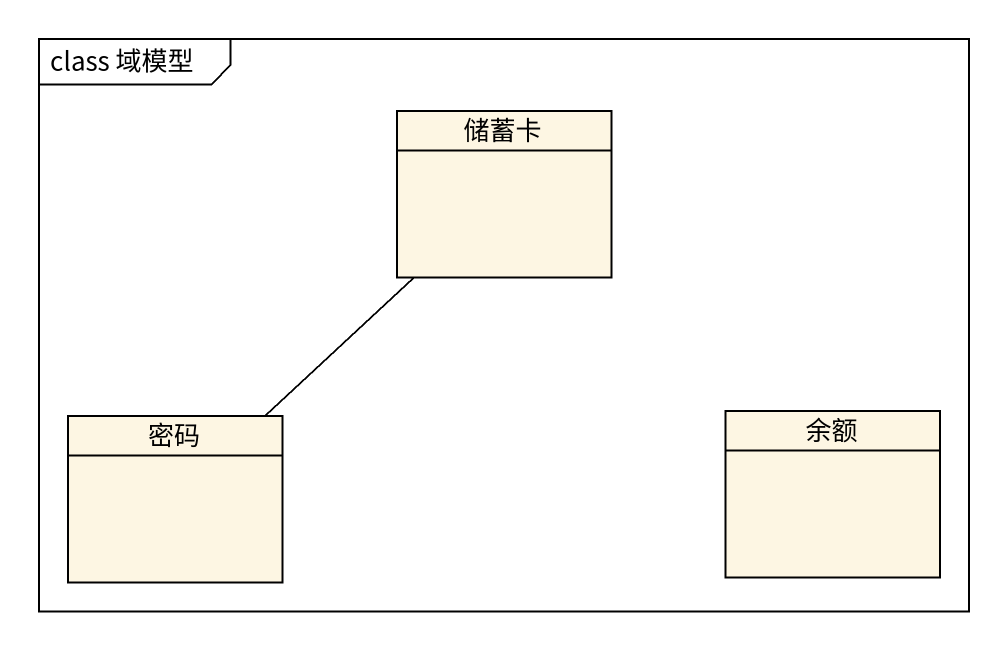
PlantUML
@startuml
mainframe class 域模型
hide circle
hide empty members
class 储蓄卡
class 密码
class 余额
密码 -up- 储蓄卡
@enduml
